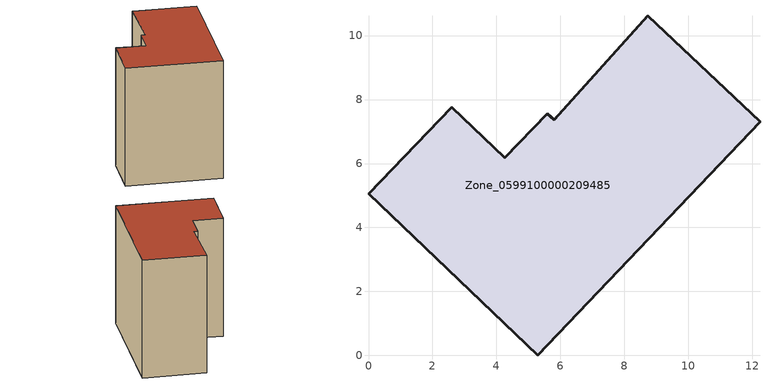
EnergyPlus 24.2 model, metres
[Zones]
Zone_0599100000209485
 floor ground (C_G): 8.74,10.63 12.24,7.31 5.29,0 0,5.05 2.6,7.76 4.26,6.17 5.6,7.56 5.81,7.36 z1.94
 wall outside (C_F): 2.6,7.76 0,5.05 5.29,0 12.24,7.31 8.74,10.63 5.81,7.36 5.6,7.56 4.26,6.17 2.6,7.76 z1.94:11.37
 roof outside (C_R): 12.24,7.31 8.74,10.63 5.81,7.36 5.6,7.56 4.26,6.17 2.6,7.76 0,5.05 5.29,0 z11.37
[BUILDING]
Pand.0599100000209485: North Axis=0; Terrain=City; Loads Convergence Tolerance Value=0.04; Temperature Convergence Tolerance Value=0.4; Solar Distribution=FullExterior; Maximum Number of Warmup Days=25; Minimum Number of Warmup Days=1
[Site:Location]
Rotterdam.The.Hague.AP_ZH_NLD Design_Conditions: Latitude=51.96; Longitude=4.45; Time Zone=1; Elevation=-4.5
[SITE:GROUNDTEMPERATURE:BUILDINGSURFACE]
18, 18, 18, 18, 18, 18, 18, 18, 18, 18, 18, 18
[MATERIAL] Thermal Absorptance=0.9; Solar Absorptance=0.7; Visible Absorptance=0.7
Name | Roughness | Thickness | Conductivity | Density | Specific Heat
G.TC.1992-2005 | MediumSmooth | 0.15 | 0.06 | 540 | 1210
F.TC.1992-2005 | Rough | 0.3 | 0.12 | 1920 | 840
R.TC.1992-2005 | MediumRough | 0.2 | 0.08 | 1500 | 1000
[CONSTRUCTION]
C_G: G.TC.1992-2005
C_F: F.TC.1992-2005
C_R: R.TC.1992-2005
[ZONE]
Zone_0599100000209485: Type=1; Multiplier=1; Ceiling Height=Autocalculate; Volume=Autocalculate; Floor Area=autocalculate; Part of Total Floor Area=Yes
[ZONEINFILTRATION:DESIGNFLOWRATE]
Infil_Zone_0599100000209485: Zone or ZoneList or Space or SpaceList=Zone_0599100000209485; Schedule=AlwaysOn; Design Flow Rate Calculation Method=Flow/Area; Flow Rate per Floor Area=0.0015; Constant Term Coefficient=1; Temperature Term Coefficient=0; Velocity Term Coefficient=0; Velocity Squared Term Coefficient=0
[HVACTEMPLATE:ZONE:IDEALLOADSAIRSYSTEM]
Zone_0599100000209485: Maximum Heating Supply Air Temperature=50; Minimum Cooling Supply Air Temperature=13; Maximum Heating Supply Air Humidity Ratio=0.0156; Minimum Cooling Supply Air Humidity Ratio=0.0077; Heating Limit=NoLimit; Cooling Limit=NoLimit; Dehumidification Control Type=ConstantSensibleHeatRatio; Cooling Sensible Heat Ratio=0.7; Dehumidification Setpoint=60; Humidification Control Type=None; Humidification Setpoint=30; Outdoor Air Method=None; Outdoor Air Flow Rate per Person=0.00944; Outdoor Air Flow Rate per Zone Floor Area=0; Outdoor Air Flow Rate per Zone=0; Demand Controlled Ventilation Type=None; Outdoor Air Economizer Type=NoEconomizer; Heat Recovery Type=None; Sensible Heat Recovery Effectiveness=0.7; Latent Heat Recovery Effectiveness=0.65
[ZONECONTROL:THERMOSTAT]
ThermostatControl_Zone_0599100000209485: Zone or ZoneList=Zone_0599100000209485; Control Type Schedule=DualSetpointControlType; Control 1=Thermostat_Zone_0599100000209485; Temperature Difference Between Cutout And Setpoint=0
[THERMOSTATSETPOINT:DUALSETPOINT]
Thermostat_Zone_0599100000209485: Heating Setpoint Temperature Schedule=HeatingSetpoint_Zone_0599100000209485; Cooling Setpoint Temperature Schedule=CoolingSetpoint_Zone_0599100000209485
[SCHEDULE:COMPACT]
HeatingSetpoint_Zone_0599100000209485: Through: 12/31, For: AllDays, Until: 24:00, 21
CoolingSetpoint_Zone_0599100000209485: Through: 12/31, For: AllDays, Until: 24:00, 24
DualSetpointControlType: Through: 12/31, For: AllDays, Until: 24:00, 4
AlwaysOn: Through: 12/31, For: AllDays, Until: 24:00, 1
